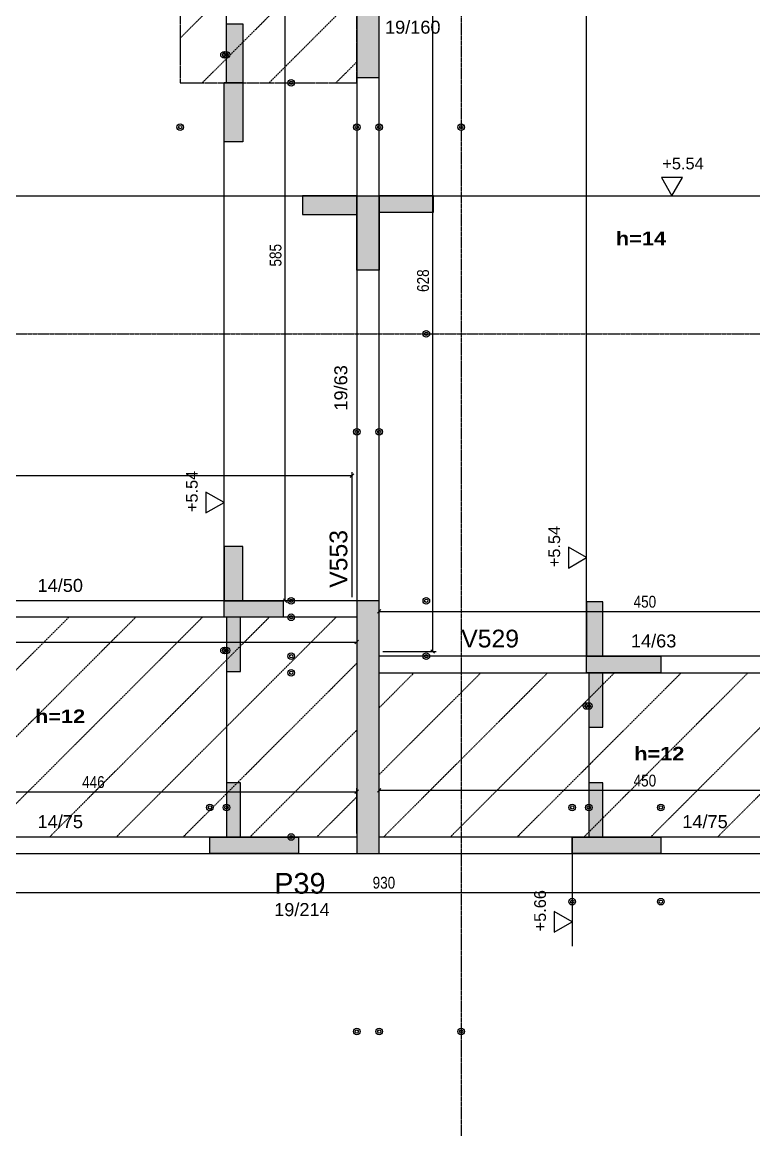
# Model space of a CAD drawing. Extents: x -15895 to 12929, y -2522 to 15173.
# Drawn here: x -13907 to -13287, y 12380 to 13318 of the extents above; entities that cross this region are included whole.
import ezdxf

# ---------------------------------------------------------------- set-up
doc = ezdxf.new("R2010")
doc.units = 0
doc.header["$PDMODE"] = 35
doc.header["$PDSIZE"] = -10
doc.linetypes.add('ESTILO_TQS_0001', pattern=[1, 0.7, -0.3])
doc.linetypes.add('ESTILO_TQS_0007', pattern=[2.1, 1.5, -0.2, 0.2, -0.2])
for name, color, linetype in [('COTA', 241, 'Continuous'), ('MTH-224', 4, 'Continuous'), ('MTH-DIM-PILAR', 3, 'Continuous'), ('MTH-DIM-VIGA', 3, 'Continuous'), ('MTH-EIXO-214', 4, 'Continuous'), ('MTH-FACE-VIGA', 7, 'Continuous'), ('MTH-LINHA-SEÇÃO', 16, 'Continuous'), ('MTH-PILAR-SEGUE', 5, 'Continuous'), ('MTH-SIMB_COTA', 3, 'Continuous'), ('MTH-SOMBRA21', 150, 'Continuous'), ('MTH-SOMBRA25', 253, 'Continuous'), ('MTH-TIT1-PILAR', 5, 'Continuous'), ('MTH-TIT1-VIGA', 5, 'Continuous'), ('MTH-TRACEJADO-216', 1, 'Continuous'), ('MTH-TXT', 4, 'Continuous'), ('MTH-TXT-NEGRITO', 5, 'Continuous')]:
    doc.layers.add(name, color=color, linetype=linetype)
doc.styles.add('COTA TECNICA', font='techl___.ttf', dxfattribs={"height": 10})
doc.styles.add('TQS_ARIAL', font='arial.ttf')
doc.styles.add('TQS_ARIAL_BLACK', font='ariblk.ttf')
doc.dimstyles.new('PAINEL', dxfattribs={"dimtxt": 10, "dimasz": 3, "dimexe": 3, "dimexo": 3, "dimgap": 3, "dimtad": 1, "dimdec": 1, "dimzin": 12, "dimdsep": 46, "dimtxsty": 'COTA TECNICA', "dimblk1": 'OBLIQUE', "dimblk2": 'OBLIQUE', "dimsah": 1, "dimcen": 0.9, "dimclrd": 4, "dimclre": 4, "dimclrt": 240, "dimadec": 1, "dimazin": 3, "dimtfac": 1, "dimtdec": 1, "dimtmove": 0, "dimatfit": 3, "dimfxl": 1, "dimtolj": 1, "dimtzin": 12, "dimarcsym": 0})

# ---------------------------------------------------------------- blocks, each defined once
blk = doc.blocks.new('_Oblique')
at = {"color": 0, "linetype": 'ByBlock', "lineweight": -2}
blk.add_line((-0.5, -0.5), (0.5, 0.5), dxfattribs=at)
blk = doc.blocks.new('*D1944')
at = {"layer": 'COTA', "color": 4, "lineweight": -2, "transparency": 16777216}
for p, q in [((-14065.16, 12610.66), (-14065.16, 12577.66)), ((-13135.16, 12610.66), (-13135.16, 12577.66)), ((-14065.16, 12580.66), (-13135.16, 12580.66))]:
    blk.add_line(p, q, dxfattribs=at)
at = {"layer": 'Defpoints', "color": 0, "transparency": 16777216}
for p in [(-14065.16, 12613.66), (-13135.16, 12613.66), (-13135.16, 12580.66)]:
    blk.add_point(p, dxfattribs=at)
at = {"layer": 'COTA', "color": 4, "lineweight": -2, "transparency": 16777216, "xscale": 3, "yscale": 3, "zscale": 3, "rotation": 180}
blk.add_blockref('_Oblique', (-14065.16, 12580.66), dxfattribs=at)
at = {"layer": 'COTA', "color": 4, "lineweight": -2, "transparency": 16777216, "xscale": 3, "yscale": 3, "zscale": 3}
blk.add_blockref('_Oblique', (-13135.16, 12580.66), dxfattribs=at)
at = {"layer": 'COTA', "color": 240, "transparency": 16777216, "insert": (-13600.16, 12588.91), "char_height": 10, "attachment_point": 5, "style": 'COTA TECNICA'}
blk.add_mtext('\\A1;930', dxfattribs=at)
blk = doc.blocks.new('*D1945')
at = {"layer": 'COTA', "color": 4, "lineweight": -2, "transparency": 16777216}
for p, q in [((-13604.16, 12630.66), (-13604.16, 12670.26)), ((-13154.16, 12630.66), (-13154.16, 12670.26)), ((-13604.16, 12667.26), (-13154.16, 12667.26))]:
    blk.add_line(p, q, dxfattribs=at)
at = {"layer": 'Defpoints', "color": 0, "transparency": 16777216}
for p in [(-13154.16, 12667.26), (-13604.16, 12627.66), (-13154.16, 12627.66)]:
    blk.add_point(p, dxfattribs=at)
at = {"layer": 'COTA', "color": 4, "lineweight": -2, "transparency": 16777216, "xscale": 3, "yscale": 3, "zscale": 3, "rotation": 180}
blk.add_blockref('_Oblique', (-13604.16, 12667.26), dxfattribs=at)
at = {"layer": 'COTA', "color": 4, "lineweight": -2, "transparency": 16777216, "xscale": 3, "yscale": 3, "zscale": 3}
blk.add_blockref('_Oblique', (-13154.16, 12667.26), dxfattribs=at)
at = {"layer": 'COTA', "color": 240, "transparency": 16777216, "insert": (-13379.16, 12675.37), "char_height": 10, "attachment_point": 5, "style": 'COTA TECNICA'}
blk.add_mtext('\\A1;450', dxfattribs=at)
blk = doc.blocks.new('*D1946')
at = {"layer": 'COTA', "color": 4, "lineweight": -2, "transparency": 16777216}
for p, q in [((-14069.16, 12630.66), (-14069.16, 12668.99)), ((-14069.16, 12665.99), (-13623.16, 12665.99)), ((-13623.16, 12630.66), (-13623.16, 12668.99))]:
    blk.add_line(p, q, dxfattribs=at)
at = {"layer": 'Defpoints', "color": 0, "transparency": 16777216}
for p in [(-13623.16, 12665.99), (-14069.16, 12627.66), (-13623.16, 12627.66)]:
    blk.add_point(p, dxfattribs=at)
at = {"layer": 'COTA', "color": 4, "lineweight": -2, "transparency": 16777216, "xscale": 3, "yscale": 3, "zscale": 3, "rotation": 180}
blk.add_blockref('_Oblique', (-14069.16, 12665.99), dxfattribs=at)
at = {"layer": 'COTA', "color": 4, "lineweight": -2, "transparency": 16777216, "xscale": 3, "yscale": 3, "zscale": 3}
blk.add_blockref('_Oblique', (-13623.16, 12665.99), dxfattribs=at)
at = {"layer": 'COTA', "color": 240, "transparency": 16777216, "insert": (-13846.16, 12674.1), "char_height": 10, "attachment_point": 5, "style": 'COTA TECNICA'}
blk.add_mtext('\\A1;446', dxfattribs=at)
blk = doc.blocks.new('*D1948')
at = {"layer": 'COTA', "color": 4, "lineweight": -2, "transparency": 16777216}
for p, q in [((-14320.16, 12830.66), (-14320.16, 12936.62)), ((-14320.16, 12933.62), (-13627.16, 12933.62)), ((-13627.16, 12830.66), (-13627.16, 12936.62))]:
    blk.add_line(p, q, dxfattribs=at)
at = {"layer": 'Defpoints', "color": 0, "transparency": 16777216}
for p in [(-13627.16, 12933.62), (-14320.16, 12827.66), (-13627.16, 12827.66)]:
    blk.add_point(p, dxfattribs=at)
at = {"layer": 'COTA', "color": 4, "lineweight": -2, "transparency": 16777216, "xscale": 3, "yscale": 3, "zscale": 3, "rotation": 180}
blk.add_blockref('_Oblique', (-14320.16, 12933.62), dxfattribs=at)
at = {"layer": 'COTA', "color": 4, "lineweight": -2, "transparency": 16777216, "xscale": 3, "yscale": 3, "zscale": 3}
blk.add_blockref('_Oblique', (-13627.16, 12933.62), dxfattribs=at)
at = {"layer": 'COTA', "color": 240, "transparency": 16777216, "insert": (-13973.66, 12941.87), "char_height": 10, "attachment_point": 5, "style": 'COTA TECNICA'}
blk.add_mtext('\\A1;693', dxfattribs=at)
blk = doc.blocks.new('*D1949')
at = {"layer": 'COTA', "color": 4, "lineweight": -2, "transparency": 16777216}
for p, q in [((-14324.16, 12810.66), (-14324.16, 12789.68)), ((-13623.16, 12810.66), (-13623.16, 12789.68)), ((-14324.16, 12792.68), (-13623.16, 12792.68))]:
    blk.add_line(p, q, dxfattribs=at)
at = {"layer": 'Defpoints', "color": 0, "transparency": 16777216}
for p in [(-14324.16, 12813.66), (-13623.16, 12813.66), (-13623.16, 12792.68)]:
    blk.add_point(p, dxfattribs=at)
at = {"layer": 'COTA', "color": 4, "lineweight": -2, "transparency": 16777216, "xscale": 3, "yscale": 3, "zscale": 3, "rotation": 180}
blk.add_blockref('_Oblique', (-14324.16, 12792.68), dxfattribs=at)
at = {"layer": 'COTA', "color": 4, "lineweight": -2, "transparency": 16777216, "xscale": 3, "yscale": 3, "zscale": 3}
blk.add_blockref('_Oblique', (-13623.16, 12792.68), dxfattribs=at)
at = {"layer": 'COTA', "color": 240, "transparency": 16777216, "insert": (-13944.59, 12800.79), "char_height": 10, "attachment_point": 5, "style": 'COTA TECNICA'}
blk.add_mtext('\\A1;701', dxfattribs=at)
blk = doc.blocks.new('*D1987')
at = {"layer": 'COTA', "color": 4, "lineweight": -2, "transparency": 16777216}
for p, q in [((-13626.16, 13412.66), (-13686.77, 13412.66)), ((-13683.77, 12827.66), (-13683.77, 13412.66)), ((-13626.16, 12827.66), (-13686.77, 12827.66))]:
    blk.add_line(p, q, dxfattribs=at)
at = {"layer": 'Defpoints', "color": 0, "transparency": 16777216}
for p in [(-13683.77, 13412.66), (-13623.16, 13412.66), (-13623.16, 12827.66)]:
    blk.add_point(p, dxfattribs=at)
at = {"layer": 'COTA', "color": 4, "lineweight": -2, "transparency": 16777216, "xscale": 3, "yscale": 3, "zscale": 3}
for p, rotation in [((-13683.77, 13412.66), 90), ((-13683.77, 12827.66), 270)]:
    blk.add_blockref('_Oblique', p, dxfattribs=dict(at, rotation=rotation))
at = {"layer": 'COTA', "color": 240, "transparency": 16777216, "insert": (-13691.9, 13120.16), "char_height": 10, "attachment_point": 5, "rotation": 90, "style": 'COTA TECNICA'}
blk.add_mtext('\\A1;585', dxfattribs=at)
blk = doc.blocks.new('*D1989')
at = {"layer": 'COTA', "color": 4, "lineweight": -2, "transparency": 16777216}
for p, q in [((-13601.16, 13412.66), (-13555.86, 13412.66)), ((-13558.86, 12784.66), (-13558.86, 13412.66)), ((-13601.16, 12784.66), (-13555.86, 12784.66))]:
    blk.add_line(p, q, dxfattribs=at)
at = {"layer": 'Defpoints', "color": 0, "transparency": 16777216}
for p in [(-13604.16, 13412.66), (-13558.86, 13412.66), (-13604.16, 12784.66)]:
    blk.add_point(p, dxfattribs=at)
at = {"layer": 'COTA', "color": 4, "lineweight": -2, "transparency": 16777216, "xscale": 3, "yscale": 3, "zscale": 3}
for p, rotation in [((-13558.86, 13412.66), 90), ((-13558.86, 12784.66), 270)]:
    blk.add_blockref('_Oblique', p, dxfattribs=dict(at, rotation=rotation))
at = {"layer": 'COTA', "color": 240, "transparency": 16777216, "insert": (-13566.99, 13098.66), "char_height": 10, "attachment_point": 5, "rotation": 90, "style": 'COTA TECNICA'}
blk.add_mtext('\\A1;628', dxfattribs=at)
blk = doc.blocks.new('*D1995')
at = {"layer": 'COTA', "color": 4, "lineweight": -2, "transparency": 16777216}
for p, q in [((-13604.16, 12783.66), (-13604.16, 12821.69)), ((-13154.16, 12783.66), (-13154.16, 12821.69)), ((-13604.16, 12818.69), (-13154.16, 12818.69))]:
    blk.add_line(p, q, dxfattribs=at)
at = {"layer": 'Defpoints', "color": 0, "transparency": 16777216}
for p in [(-13154.16, 12818.69), (-13604.16, 12780.66), (-13154.16, 12780.66)]:
    blk.add_point(p, dxfattribs=at)
at = {"layer": 'COTA', "color": 4, "lineweight": -2, "transparency": 16777216, "xscale": 3, "yscale": 3, "zscale": 3, "rotation": 180}
blk.add_blockref('_Oblique', (-13604.16, 12818.69), dxfattribs=at)
at = {"layer": 'COTA', "color": 4, "lineweight": -2, "transparency": 16777216, "xscale": 3, "yscale": 3, "zscale": 3}
blk.add_blockref('_Oblique', (-13154.16, 12818.69), dxfattribs=at)
at = {"layer": 'COTA', "color": 240, "transparency": 16777216, "insert": (-13379.16, 12826.8), "char_height": 10, "attachment_point": 5, "style": 'COTA TECNICA'}
blk.add_mtext('\\A1;450', dxfattribs=at)

msp = doc.modelspace()

# ---------------------------------------------------------------- linework, layer by layer
at = {"layer": 'MTH-224', "linetype": 'Continuous'}
for points in [[(-13365.05, 13185.87), (-13356.22, 13170.57), (-13347.38, 13185.87), (-13365.05, 13185.87)], [(-13750.86, 12902.02), (-13735.56, 12910.85), (-13750.86, 12919.68), (-13750.86, 12902.02)], [(-13443.95, 12855.36), (-13428.65, 12864.2), (-13443.95, 12873.03), (-13443.95, 12855.36)], [(-13455.95, 12547.04), (-13440.65, 12555.88), (-13455.95, 12564.71), (-13455.95, 12547.04)]]:
    msp.add_lwpolyline(points, dxfattribs=at)
at = {"layer": 'MTH-EIXO-214', "linetype": 'ESTILO_TQS_0007'}
for p, q in [((-13534.66, 14881.16), (-13534.66, 12264.34)), ((-15560.66, 13053.66), (-9790.66, 13053.66))]:
    msp.add_line(p, q, dxfattribs=at)
at = {"layer": 'MTH-FACE-VIGA', "linetype": 'Continuous'}
for p, q in [((-13623.16, 13270.66), (-13623.16, 12827.66)), ((-13604.16, 12827.66), (-13604.16, 13270.66)), ((-13623.16, 12827.66), (-14324.16, 12827.66)), ((-13623.16, 12813.66), (-14324.16, 12813.66)), ((-13154.16, 12780.66), (-13604.16, 12780.66)), ((-13604.16, 12766.66), (-13154.16, 12766.66)), ((-13623.16, 12627.66), (-14069.16, 12627.66)), ((-13154.16, 12627.66), (-13604.16, 12627.66)), ((-14069.16, 12613.66), (-13623.16, 12613.66)), ((-13604.16, 12613.66), (-13154.16, 12613.66))]:
    msp.add_line(p, q, dxfattribs=at)
at = {"layer": 'MTH-LINHA-SEÇÃO', "linetype": 'Continuous'}
for p, q in [((-13428.65, 12766.66), (-13428.65, 13430.66)), ((-13733.56, 13266.16), (-13733.56, 13416.66)), ((-13735.56, 12813.66), (-13735.56, 13266.16)), ((-13733.56, 13266.16), (-13735.56, 13266.16)), ((-15357.16, 13170.57), (-12685.16, 13170.57)), ((-13733.56, 12813.66), (-13733.56, 12627.66)), ((-13426.65, 12766.66), (-13426.65, 12627.66)), ((-13440.65, 12627.66), (-13440.65, 12535.27))]:
    msp.add_line(p, q, dxfattribs=at)
for points in [[(-13733.56, 13266.16), (-13733.56, 13316.16), (-13719.56, 13316.16), (-13719.56, 13266.16), (-13733.56, 13266.16)], [(-13735.56, 13216.16), (-13735.56, 13266.16), (-13719.56, 13266.16), (-13719.56, 13216.16), (-13735.56, 13216.16)], [(-13623.16, 13170.57), (-13669.16, 13170.57), (-13669.16, 13154.57), (-13623.16, 13154.57), (-13623.16, 13170.57)], [(-13623.16, 13107.57), (-13623.16, 13170.57), (-13604.16, 13170.57), (-13604.16, 13107.57), (-13623.16, 13107.57)], [(-13558.16, 13170.57), (-13604.16, 13170.57), (-13604.16, 13156.57), (-13558.16, 13156.57), (-13558.16, 13170.57)], [(-13735.56, 12873.66), (-13735.56, 12827.66), (-13719.56, 12827.66), (-13719.56, 12873.66), (-13735.56, 12873.66)], [(-13685.56, 12813.66), (-13735.56, 12813.66), (-13735.56, 12827.66), (-13685.56, 12827.66), (-13685.56, 12813.66)], [(-13428.65, 12826.66), (-13428.65, 12780.66), (-13414.65, 12780.66), (-13414.65, 12826.66), (-13428.65, 12826.66)], [(-13733.56, 12813.66), (-13733.56, 12767.66), (-13721.56, 12767.66), (-13721.56, 12813.66), (-13733.56, 12813.66)], [(-13365.65, 12766.66), (-13428.65, 12766.66), (-13428.65, 12780.66), (-13365.65, 12780.66), (-13365.65, 12766.66)], [(-13426.65, 12766.66), (-13426.65, 12720.66), (-13414.65, 12720.66), (-13414.65, 12766.66), (-13426.65, 12766.66)], [(-13733.56, 12673.66), (-13733.56, 12627.66), (-13721.56, 12627.66), (-13721.56, 12673.66), (-13733.56, 12673.66)], [(-13426.65, 12673.66), (-13426.65, 12627.66), (-13414.65, 12627.66), (-13414.65, 12673.66), (-13426.65, 12673.66)], [(-13672.56, 12613.66), (-13747.56, 12613.66), (-13747.56, 12627.66), (-13672.56, 12627.66), (-13672.56, 12613.66)], [(-13365.65, 12613.66), (-13440.65, 12613.66), (-13440.65, 12627.66), (-13365.65, 12627.66), (-13365.65, 12613.66)]]:
    msp.add_lwpolyline(points, dxfattribs=at)
at = {"layer": 'MTH-PILAR-SEGUE', "linetype": 'Continuous'}
for points in [[(-13623.16, 13270.66), (-13604.16, 13270.66), (-13604.16, 13430.66), (-13623.16, 13430.66), (-13623.16, 13270.66)], [(-13623.16, 12613.66), (-13604.16, 12613.66), (-13604.16, 12827.66), (-13623.16, 12827.66), (-13623.16, 12613.66)]]:
    msp.add_lwpolyline(points, dxfattribs=at)
at = {"layer": 'MTH-SIMB_COTA', "linetype": 'Continuous'}
for centre, radius in [((-13735.56, 13289.82), 2.8), ((-13735.56, 13289.82), 2.8), ((-13735.56, 13289.82), 2.8), ((-13735.56, 13289.82), 1.4), ((-13735.56, 13289.82), 1.4), ((-13735.56, 13289.82), 1.4), ((-13733.56, 13289.82), 2.8), ((-13733.56, 13289.82), 2.8), ((-13733.56, 13289.82), 2.8), ((-13733.56, 13289.82), 1.4), ((-13733.56, 13289.82), 1.4), ((-13733.56, 13289.82), 1.4), ((-13678.67, 13266.16), 2.8), ((-13678.67, 13266.16), 2.8), ((-13678.67, 13266.16), 1.4), ((-13678.67, 13266.16), 1.4), ((-13772.66, 13228.64), 2.8), ((-13772.66, 13228.64), 2.8), ((-13772.66, 13228.64), 1.4), ((-13772.66, 13228.64), 1.4), ((-13623.16, 13228.64), 2.8), ((-13623.16, 13228.64), 1.4), ((-13604.16, 13228.64), 2.8), ((-13604.16, 13228.64), 1.4), ((-13534.66, 13228.64), 2.8), ((-13534.66, 13228.64), 2.8), ((-13534.66, 13228.64), 1.4), ((-13534.66, 13228.64), 1.4), ((-13564.25, 13053.66), 2.8), ((-13564.25, 13053.66), 1.4), ((-13623.16, 12970.66), 2.8), ((-13623.16, 12970.66), 1.4), ((-13604.16, 12970.66), 2.8), ((-13604.16, 12970.66), 1.4), ((-13678.67, 12827.66), 2.8), ((-13678.67, 12827.66), 1.4), ((-13564.25, 12827.66), 2.8), ((-13564.25, 12827.66), 2.8), ((-13564.25, 12827.66), 1.4), ((-13564.25, 12827.66), 1.4), ((-13678.67, 12813.66), 2.8), ((-13678.67, 12813.66), 1.4), ((-13735.56, 12785.56), 2.8), ((-13735.56, 12785.56), 2.8), ((-13735.56, 12785.56), 2.8), ((-13735.56, 12785.56), 2.8), ((-13735.56, 12785.56), 1.4), ((-13735.56, 12785.56), 1.4), ((-13735.56, 12785.56), 1.4), ((-13735.56, 12785.56), 1.4), ((-13733.56, 12785.56), 2.8), ((-13733.56, 12785.56), 2.8), ((-13733.56, 12785.56), 2.8), ((-13733.56, 12785.56), 2.8), ((-13733.56, 12785.56), 1.4), ((-13733.56, 12785.56), 1.4), ((-13733.56, 12785.56), 1.4), ((-13733.56, 12785.56), 1.4), ((-13678.67, 12780.66), 2.8), ((-13678.67, 12780.66), 2.8), ((-13678.67, 12780.66), 1.4), ((-13678.67, 12780.66), 1.4), ((-13564.25, 12780.66), 2.8), ((-13564.25, 12780.66), 1.4), ((-13678.67, 12766.66), 2.8), ((-13678.67, 12766.66), 2.8), ((-13678.67, 12766.66), 1.4), ((-13678.67, 12766.66), 1.4), ((-13428.65, 12738.56), 2.8), ((-13428.65, 12738.56), 2.8), ((-13428.65, 12738.56), 2.8), ((-13428.65, 12738.56), 2.8), ((-13428.65, 12738.56), 1.4), ((-13428.65, 12738.56), 1.4), ((-13428.65, 12738.56), 1.4), ((-13428.65, 12738.56), 1.4), ((-13426.65, 12738.56), 2.8), ((-13426.65, 12738.56), 2.8), ((-13426.65, 12738.56), 2.8), ((-13426.65, 12738.56), 2.8), ((-13426.65, 12738.56), 1.4), ((-13426.65, 12738.56), 1.4), ((-13426.65, 12738.56), 1.4), ((-13426.65, 12738.56), 1.4), ((-13747.56, 12652.71), 2.8), ((-13747.56, 12652.71), 2.8), ((-13747.56, 12652.71), 2.8), ((-13747.56, 12652.71), 2.8), ((-13747.56, 12652.71), 1.4), ((-13747.56, 12652.71), 1.4), ((-13747.56, 12652.71), 1.4), ((-13747.56, 12652.71), 1.4), ((-13733.56, 12652.71), 2.8), ((-13733.56, 12652.71), 2.8), ((-13733.56, 12652.71), 2.8), ((-13733.56, 12652.71), 2.8), ((-13733.56, 12652.71), 1.4), ((-13733.56, 12652.71), 1.4), ((-13733.56, 12652.71), 1.4), ((-13733.56, 12652.71), 1.4), ((-13440.65, 12652.71), 2.8), ((-13440.65, 12652.71), 2.8), ((-13440.65, 12652.71), 2.8), ((-13440.65, 12652.71), 2.8), ((-13440.65, 12652.71), 1.4), ((-13440.65, 12652.71), 1.4), ((-13440.65, 12652.71), 1.4), ((-13440.65, 12652.71), 1.4), ((-13426.65, 12652.71), 2.8), ((-13426.65, 12652.71), 2.8), ((-13426.65, 12652.71), 2.8), ((-13426.65, 12652.71), 2.8), ((-13426.65, 12652.71), 2.8), ((-13426.65, 12652.71), 1.4), ((-13426.65, 12652.71), 1.4), ((-13426.65, 12652.71), 1.4), ((-13426.65, 12652.71), 1.4), ((-13426.65, 12652.71), 1.4), ((-13365.65, 12652.71), 2.8), ((-13365.65, 12652.71), 1.4), ((-13678.67, 12627.66), 2.8), ((-13678.67, 12627.66), 1.4), ((-13440.65, 12572.9), 2.8), ((-13365.65, 12572.9), 2.8), ((-13440.65, 12572.9), 1.4), ((-13365.65, 12572.9), 1.4), ((-13623.16, 12462.97), 2.8), ((-13623.16, 12462.97), 2.8), ((-13623.16, 12462.97), 1.4), ((-13623.16, 12462.97), 1.4), ((-13604.16, 12462.97), 2.8), ((-13604.16, 12462.97), 2.8), ((-13604.16, 12462.97), 1.4), ((-13604.16, 12462.97), 1.4), ((-13534.66, 12462.97), 2.8), ((-13534.66, 12462.97), 2.8), ((-13534.66, 12462.97), 1.4), ((-13534.66, 12462.97), 1.4)]:
    msp.add_circle(centre, radius, dxfattribs=at)
at = {"layer": 'MTH-SOMBRA21', "linetype": 'Continuous'}
for points in [[(-13733.56, 13266.16), (-13733.56, 13316.16), (-13719.56, 13316.16)], [(-13733.56, 13266.16), (-13719.56, 13316.16), (-13719.56, 13266.16)], [(-13735.56, 13216.16), (-13735.56, 13266.16), (-13719.56, 13266.16)], [(-13735.56, 13216.16), (-13719.56, 13266.16), (-13719.56, 13216.16)], [(-13733.56, 13266.16), (-13719.56, 13266.16), (-13733.56, 13266.16)], [(-13735.56, 13216.16), (-13719.56, 13216.16), (-13735.56, 13216.16)], [(-13623.16, 13170.57), (-13669.16, 13170.57), (-13669.16, 13154.57)], [(-13623.16, 13170.57), (-13669.16, 13154.57), (-13623.16, 13154.57)], [(-13623.16, 13170.57), (-13623.16, 13154.57), (-13623.16, 13170.57)], [(-13623.16, 13107.57), (-13623.16, 13170.57), (-13604.16, 13170.57)], [(-13623.16, 13107.57), (-13604.16, 13170.57), (-13604.16, 13107.57)], [(-13558.16, 13170.57), (-13604.16, 13170.57), (-13604.16, 13156.57)], [(-13558.16, 13170.57), (-13604.16, 13156.57), (-13558.16, 13156.57)], [(-13558.16, 13170.57), (-13558.16, 13156.57), (-13558.16, 13170.57)], [(-13623.16, 13107.57), (-13604.16, 13107.57), (-13623.16, 13107.57)], [(-13735.56, 12873.66), (-13735.56, 12827.66), (-13719.56, 12827.66)], [(-13735.56, 12873.66), (-13719.56, 12827.66), (-13719.56, 12873.66)], [(-13735.56, 12873.66), (-13719.56, 12873.66), (-13735.56, 12873.66)], [(-13685.56, 12813.66), (-13735.56, 12813.66), (-13735.56, 12827.66)], [(-13685.56, 12813.66), (-13735.56, 12827.66), (-13685.56, 12827.66)], [(-13685.56, 12813.66), (-13685.56, 12827.66), (-13685.56, 12813.66)], [(-13428.65, 12826.66), (-13428.65, 12780.66), (-13414.65, 12780.66)], [(-13428.65, 12826.66), (-13414.65, 12780.66), (-13414.65, 12826.66)], [(-13428.65, 12826.66), (-13414.65, 12826.66), (-13428.65, 12826.66)], [(-13733.56, 12813.66), (-13733.56, 12767.66), (-13721.56, 12767.66)], [(-13733.56, 12813.66), (-13721.56, 12767.66), (-13721.56, 12813.66)], [(-13733.56, 12813.66), (-13721.56, 12813.66), (-13733.56, 12813.66)], [(-13365.65, 12766.66), (-13428.65, 12766.66), (-13428.65, 12780.66)], [(-13365.65, 12766.66), (-13428.65, 12780.66), (-13365.65, 12780.66)], [(-13365.65, 12766.66), (-13365.65, 12780.66), (-13365.65, 12766.66)], [(-13426.65, 12766.66), (-13426.65, 12720.66), (-13414.65, 12720.66)], [(-13426.65, 12766.66), (-13414.65, 12720.66), (-13414.65, 12766.66)], [(-13426.65, 12766.66), (-13414.65, 12766.66), (-13426.65, 12766.66)], [(-13733.56, 12673.66), (-13733.56, 12627.66), (-13721.56, 12627.66)], [(-13733.56, 12673.66), (-13721.56, 12627.66), (-13721.56, 12673.66)], [(-13733.56, 12673.66), (-13721.56, 12673.66), (-13733.56, 12673.66)], [(-13426.65, 12673.66), (-13426.65, 12627.66), (-13414.65, 12627.66)], [(-13426.65, 12673.66), (-13414.65, 12627.66), (-13414.65, 12673.66)], [(-13426.65, 12673.66), (-13414.65, 12673.66), (-13426.65, 12673.66)], [(-13672.56, 12613.66), (-13747.56, 12613.66), (-13747.56, 12627.66)], [(-13672.56, 12613.66), (-13747.56, 12627.66), (-13672.56, 12627.66)], [(-13672.56, 12613.66), (-13672.56, 12627.66), (-13672.56, 12613.66)], [(-13365.65, 12613.66), (-13440.65, 12613.66), (-13440.65, 12627.66)], [(-13365.65, 12613.66), (-13440.65, 12627.66), (-13365.65, 12627.66)], [(-13365.65, 12613.66), (-13365.65, 12627.66), (-13365.65, 12613.66)]]:
    msp.add_solid(points, dxfattribs=at)
at = {"layer": 'MTH-SOMBRA25', "linetype": 'Continuous'}
for points in [[(-13623.16, 13270.66), (-13604.16, 13270.66), (-13604.16, 13430.66)], [(-13623.16, 13270.66), (-13604.16, 13430.66), (-13623.16, 13430.66)], [(-13623.16, 13270.66), (-13623.16, 13430.66), (-13623.16, 13270.66)], [(-13623.16, 12613.66), (-13604.16, 12613.66), (-13604.16, 12827.66)], [(-13623.16, 12613.66), (-13604.16, 12827.66), (-13623.16, 12827.66)], [(-13623.16, 12613.66), (-13623.16, 12827.66), (-13623.16, 12613.66)]]:
    msp.add_solid(points, dxfattribs=at)
at = {"layer": 'MTH-TRACEJADO-216', "linetype": 'ESTILO_TQS_0001'}
for p, q in [((-13772.66, 13304.01), (-13716.53, 13360.15)), ((-13660.15, 13303.39), (-13623.16, 13340.38)), ((-13753.95, 13266.16), (-13688.34, 13331.77)), ((-13697.38, 13266.16), (-13660.15, 13303.39)), ((-13631.96, 13275.01), (-13623.16, 13283.81)), ((-13640.81, 13266.16), (-13631.96, 13275.01)), ((-14053.04, 12627.66), (-13867.04, 12813.66)), ((-13996.47, 12627.66), (-13810.47, 12813.66)), ((-13939.9, 12627.66), (-13753.9, 12813.66)), ((-13883.33, 12627.66), (-13697.33, 12813.66)), ((-13826.77, 12627.66), (-13640.77, 12813.66)), ((-13770.2, 12627.66), (-13623.16, 12774.69)), ((-13604.16, 12680.56), (-13518.06, 12766.66)), ((-13604.16, 12737.12), (-13574.63, 12766.66)), ((-13600.49, 12627.66), (-13461.49, 12766.66)), ((-13543.92, 12627.66), (-13404.92, 12766.66)), ((-13487.35, 12627.66), (-13348.35, 12766.66)), ((-13430.79, 12627.66), (-13291.79, 12766.66)), ((-13374.22, 12627.66), (-13235.22, 12766.66)), ((-13317.65, 12627.66), (-13190.65, 12754.66)), ((-13713.63, 12627.66), (-13623.16, 12718.12)), ((-13657.06, 12627.66), (-13623.16, 12661.56))]:
    msp.add_line(p, q, dxfattribs=at)
msp.add_lwpolyline([(-13772.66, 13416.66), (-13772.66, 13266.16), (-13623.16, 13266.16), (-13623.16, 13416.66), (-13772.66, 13416.66)], dxfattribs=at)

# ---------------------------------------------------------------- texts
at = {"layer": 'MTH-DIM-PILAR', "linetype": 'Continuous', "style": 'TQS_ARIAL'}
for s, p in [('19/160', (-13599.22, 13307.75)), ('19/214', (-13693.09, 12560.71))]:
    msp.add_text(s, height=11, dxfattribs=at).set_placement(p)
at = {"layer": 'MTH-DIM-VIGA', "linetype": 'Continuous', "style": 'TQS_ARIAL'}
msp.add_text('19/63', height=11, rotation=90, dxfattribs=at).set_placement((-13631.16, 12988.66))
for s, p in [('14/50', (-13893.46, 12835.16)), ('14/63', (-13390.96, 12788.16)), ('14/75', (-13893.46, 12635.16)), ('14/75', (-13347.45, 12635.16))]:
    msp.add_text(s, height=11, dxfattribs=at).set_placement(p)
at = {"layer": 'MTH-TIT1-PILAR', "linetype": 'Continuous', "style": 'TQS_ARIAL'}
msp.add_text('P39', height=17.5, dxfattribs=at).set_placement((-13693.09, 12579.71))
at = {"layer": 'MTH-TIT1-VIGA', "linetype": 'Continuous', "style": 'TQS_ARIAL'}
msp.add_text('V553', height=15, rotation=90, dxfattribs=at).set_placement((-13631.16, 12838.64))
msp.add_text('V529', height=15, dxfattribs=at).set_placement((-13534.66, 12788.16))
at = {"layer": 'MTH-TXT', "linetype": 'Continuous', "style": 'TQS_ARIAL'}
msp.add_text('+5.54', height=9.9, dxfattribs=at).set_placement((-13364.36, 13192.89))
for s, p in [('+5.54', (-13757.88, 12902.71)), ('+5.54', (-13450.97, 12856.06)), ('+5.66', (-13462.97, 12547.74))]:
    msp.add_text(s, height=9.9, rotation=90, dxfattribs=at).set_placement(p)
at = {"layer": 'MTH-TXT-NEGRITO', "linetype": 'Continuous', "style": 'TQS_ARIAL_BLACK'}
for s, p in [('h=14', (-13403.7, 13128.67)), ('h=12', (-13895.58, 12724.08)), ('h=12', (-13388.15, 12692.49))]:
    msp.add_text(s, height=11.5, dxfattribs=at).set_placement(p)

# ---------------------------------------------------------------- dimensions: what is measured, and where the dimension line sits
at = {"layer": 'COTA'}
for base, p1, p2, picture, middle in [((-13683.77, 13412.66), (-13623.16, 12827.66), (-13623.16, 13412.66), '*D1987', (-13691.9, 13120.16)), ((-13558.86, 13412.66), (-13604.16, 12784.66), (-13604.16, 13412.66), '*D1989', (-13566.99, 13098.66))]:
    dim = msp.add_linear_dim(base=base, p1=p1, p2=p2, angle=90, dimstyle='PAINEL', dxfattribs=at)
    dim.commit()
    dim.dimension.update_dxf_attribs({"geometry": picture, "text_midpoint": middle})
for base, p1, p2, picture, middle in [((-13627.16, 12933.62), (-14320.16, 12827.66), (-13627.16, 12827.66), '*D1948', (-13973.66, 12941.87)), ((-13154.16, 12818.69), (-13604.16, 12780.66), (-13154.16, 12780.66), '*D1995', (-13379.16, 12826.8)), ((-13623.16, 12665.99), (-14069.16, 12627.66), (-13623.16, 12627.66), '*D1946', (-13846.16, 12674.1)), ((-13154.16, 12667.26), (-13604.16, 12627.66), (-13154.16, 12627.66), '*D1945', (-13379.16, 12675.37)), ((-13135.16, 12580.66), (-14065.16, 12613.66), (-13135.16, 12613.66), '*D1944', (-13600.16, 12588.91))]:
    dim = msp.add_linear_dim(base=base, p1=p1, p2=p2, dimstyle='PAINEL', dxfattribs=at)
    dim.commit()
    dim.dimension.update_dxf_attribs({"geometry": picture, "text_midpoint": middle})
dim = msp.add_linear_dim(base=(-13623.16, 12792.68), p1=(-14324.16, 12813.66), p2=(-13623.16, 12813.66), dimstyle='PAINEL', dxfattribs=at)
dim.commit()
dim.dimension.update_dxf_attribs({"geometry": '*D1949', "text_midpoint": (-13944.59, 12792.68), "dimtype": 160})

doc.saveas('drawing.dxf')
